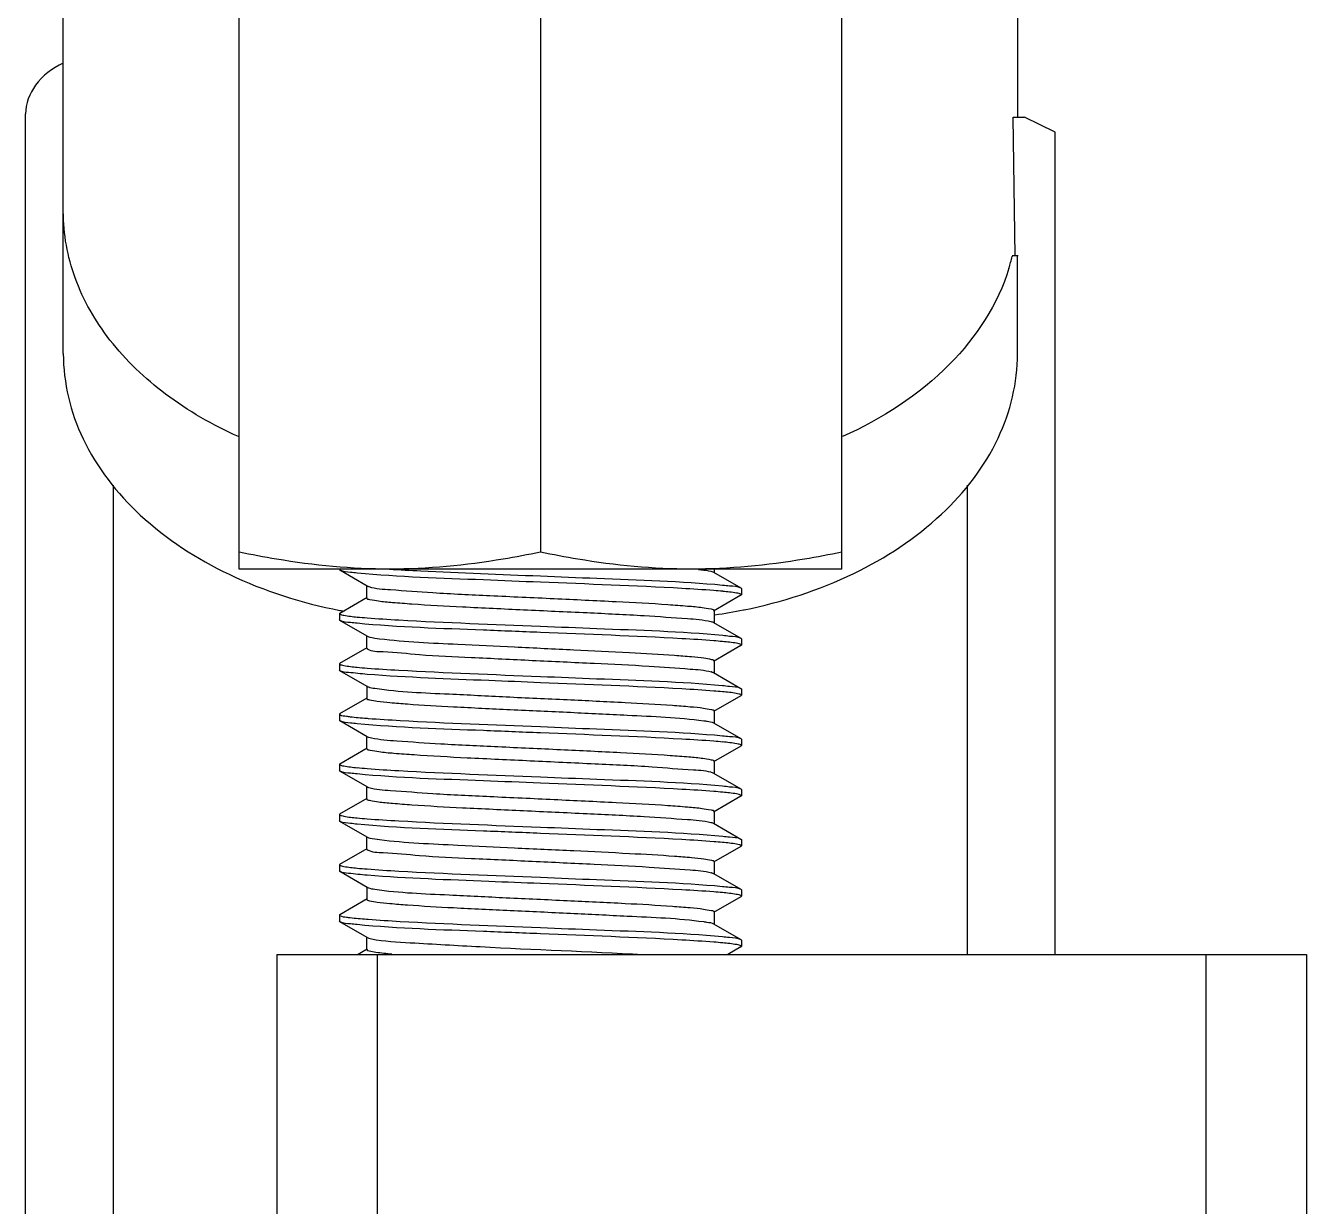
# Model space of a CAD drawing. Extents: x 27938 to 1507990, y 110129 to 923079.
# Drawn here: x 549365 to 549782.1, y 368703.7 to 369088.2 of the extents above; entities that cross this region are included whole.
import ezdxf

# ---------------------------------------------------------------- set-up
doc = ezdxf.new("R2010")
doc.units = 0
doc.header["$LTSCALE"] = 1000
doc.header["$MEASUREMENT"] = 0

msp = doc.modelspace()

# ---------------------------------------------------------------- linework, layer by layer
for p, q in [((549434.54, 368911.26), (549434.54, 369537.93)), ((549630.8, 368911.26), (549630.8, 369537.93)), ((549532.67, 369532.41), (549532.67, 368916.78)), ((549377.3, 369027.66), (549377.3, 369342.85)), ((549688.04, 369258.54), (549688.04, 369058.45)), ((549365.03, 366317.4), (549365.03, 369059.47)), ((549687.26, 369013.21), (549686.57, 369058.35)), ((549686.68, 369058.45), (549690.11, 369058.45)), ((549690.4, 369058.31), (549690.11, 369058.45)), ((549700.31, 369053.54), (549690.25, 369058.38)), ((549690.37, 369058.31), (549690.39, 369058.31)), ((549700.31, 368993.03), (549700.31, 369053.54)), ((549377.3, 368981.4), (549377.3, 369027.66)), ((549630.97, 369013.8), (549630.8, 369013.8)), ((549688.25, 369013.21), (549686.27, 369013.21)), ((549686.32, 369013.19), (549686.29, 369013.04)), ((549688.04, 368981.4), (549688.04, 369013.21)), ((549700.31, 368785.73), (549700.31, 368993.03)), ((549393.65, 366675.45), (549393.65, 368938.58)), ((549671.69, 368785.73), (549671.69, 368938.58)), ((549630.8, 368911.26), (549434.54, 368911.26)), ((549467.4, 368910.87), (549467.25, 368911.05)), ((549476.28, 368905.73), (549467.4, 368910.87)), ((549588.86, 368910.33), (549589.06, 368910.24)), ((549589.06, 368910.24), (549597.94, 368905.1)), ((549589.24, 368911.26), (549589.24, 368910.03)), ((549476.1, 368901.85), (549476.1, 368905.94)), ((549467.4, 368896.92), (549476.28, 368902.06)), ((549597.94, 368902.7), (549589.06, 368897.56)), ((549597.94, 368905.1), (549598.09, 368904.92)), ((549597.94, 368902.7), (549598.09, 368902.88)), ((549598.09, 368904.92), (549598.09, 368902.87)), ((549467.38, 368897.78), (549467.5, 368897.76)), ((549467.5, 368897.76), (549467.72, 368897.72)), ((549467.72, 368897.72), (549467.9, 368897.68)), ((549589.24, 368897.76), (549589.24, 368893.67)), ((549598.79, 368897.95), (549598.96, 368897.98)), ((549467.4, 368896.92), (549467.25, 368896.74)), ((549467.25, 368896.74), (549467.25, 368894.7)), ((549467.4, 368894.52), (549467.25, 368894.7)), ((549476.28, 368889.38), (549467.4, 368894.52)), ((549589.06, 368893.88), (549597.94, 368888.74)), ((549589.29, 368896.33), (549589.5, 368896.36)), ((549476.1, 368885.5), (549476.1, 368889.59)), ((549476.28, 368889.38), (549476.53, 368889.27)), ((549597.94, 368888.74), (549598.09, 368888.56)), ((549467.4, 368880.56), (549476.28, 368885.7)), ((549597.94, 368886.34), (549589.06, 368881.2)), ((549597.94, 368886.34), (549598.09, 368886.52)), ((549598.09, 368888.56), (549598.09, 368886.52)), ((549467.4, 368880.56), (549467.25, 368880.39)), ((549467.25, 368880.39), (549467.25, 368878.34)), ((549589.24, 368881.41), (549589.24, 368877.32)), ((549467.4, 368878.16), (549467.25, 368878.34)), ((549476.28, 368873.02), (549467.4, 368878.16)), ((549589.06, 368877.53), (549597.94, 368872.39)), ((549476.1, 368873.23), (549476.1, 368869.14)), ((549597.94, 368872.39), (549598.09, 368872.21)), ((549598.09, 368872.21), (549598.09, 368870.16)), ((549467.4, 368864.21), (549476.28, 368869.35)), ((549597.94, 368869.98), (549589.06, 368864.85)), ((549597.94, 368869.98), (549598.09, 368870.16)), ((549467.4, 368864.21), (549467.25, 368864.03)), ((549467.25, 368864.03), (549467.25, 368861.99)), ((549589.24, 368865.05), (549589.24, 368860.96)), ((549467.4, 368861.81), (549467.25, 368861.99)), ((549476.28, 368856.67), (549467.4, 368861.81)), ((549589.06, 368861.17), (549597.94, 368856.03)), ((549476.1, 368852.79), (549476.1, 368856.88)), ((549597.94, 368856.03), (549598.09, 368855.85)), ((549598.09, 368855.85), (549598.09, 368853.81)), ((549467.4, 368847.85), (549476.28, 368852.99)), ((549597.94, 368853.63), (549589.06, 368848.49)), ((549597.94, 368853.63), (549598.09, 368853.81)), ((549467.4, 368847.85), (549467.25, 368847.68)), ((549467.25, 368847.68), (549467.25, 368845.63)), ((549589.24, 368848.7), (549589.24, 368844.61)), ((549467.4, 368845.45), (549467.25, 368845.63)), ((549476.28, 368840.31), (549467.4, 368845.45)), ((549588.86, 368844.91), (549589.06, 368844.82)), ((549589.06, 368844.82), (549597.94, 368839.68)), ((549476.1, 368836.43), (549476.1, 368840.52)), ((549597.94, 368839.68), (549598.09, 368839.5)), ((549598.09, 368839.5), (549598.09, 368837.45)), ((549467.4, 368831.5), (549476.28, 368836.64)), ((549597.94, 368837.27), (549589.06, 368832.14)), ((549597.94, 368837.27), (549598.09, 368837.46)), ((549467.4, 368831.5), (549467.25, 368831.32)), ((549467.25, 368831.32), (549467.25, 368829.28)), ((549589.24, 368832.34), (549589.24, 368828.25)), ((549467.4, 368829.1), (549467.25, 368829.28)), ((549476.28, 368823.96), (549467.4, 368829.1)), ((549589.06, 368828.46), (549597.94, 368823.32)), ((549476.1, 368820.08), (549476.1, 368824.17)), ((549476.28, 368823.96), (549476.53, 368823.85)), ((549597.94, 368823.32), (549598.09, 368823.14)), ((549598.09, 368823.14), (549598.09, 368821.1)), ((549467.4, 368815.14), (549476.28, 368820.28)), ((549597.94, 368820.92), (549589.06, 368815.78)), ((549597.94, 368820.92), (549598.09, 368821.1)), ((549467.4, 368815.14), (549467.25, 368814.97)), ((549467.25, 368814.97), (549467.25, 368812.92)), ((549589.24, 368815.99), (549589.24, 368811.9)), ((549467.4, 368812.74), (549467.25, 368812.92)), ((549476.28, 368807.6), (549467.4, 368812.74)), ((549589.06, 368812.11), (549597.94, 368806.97)), ((549476.1, 368807.81), (549476.1, 368803.72)), ((549597.94, 368806.97), (549598.09, 368806.79)), ((549598.09, 368806.79), (549598.09, 368804.74)), ((549467.4, 368798.79), (549476.28, 368803.93)), ((549597.94, 368804.56), (549589.06, 368799.43)), ((549597.94, 368804.56), (549598.09, 368804.74)), ((549467.4, 368798.79), (549467.25, 368798.61)), ((549467.25, 368798.61), (549467.25, 368796.57)), ((549589.24, 368799.63), (549589.24, 368795.54)), ((549467.4, 368796.39), (549467.25, 368796.57)), ((549476.28, 368791.25), (549467.4, 368796.39)), ((549589.06, 368795.75), (549597.94, 368790.61)), ((549476.1, 368787.37), (549476.1, 368791.46)), ((549597.94, 368790.61), (549598.09, 368790.43)), ((549598.09, 368790.43), (549598.09, 368788.39)), ((549446.81, 368785.73), (549782.09, 368785.73)), ((549446.81, 368785.73), (549446.81, 366070.82)), ((549473.1, 368785.73), (549476.28, 368787.57)), ((549479.52, 368785.73), (549479.52, 366070.82)), ((549597.94, 368788.21), (549593.65, 368785.73)), ((549597.94, 368788.21), (549598.09, 368788.39)), ((549749.38, 368785.73), (549749.38, 366070.82)), ((549782.09, 368785.73), (549782.09, 366070.82))]:
    msp.add_line(p, q)
for centre, radius, start, end in [((549623.41, 369028.26), 64.69, 342.8989, 346.3913), ((549571.74, 368799.12), 112.7, 83.6689, 84.2232), ((549574.8, 368720.4), 184.41, 84.6378, 85.5439), ((549498.92, 369059.68), 164.94, 259.1592, 259.4672), ((549566.16, 369061.08), 166.36, 278.0643, 281.3093), ((549489.92, 369071.83), 177, 264.5118, 265.5533), ((549574.64, 368702.15), 186.31, 84.669, 85.543), ((549489.83, 369054.34), 175.86, 264.491, 265.556), ((549586.78, 368871.74), 6.24, 73.8589, 74.9069), ((549574.55, 368684.75), 187.36, 84.6853, 85.5419), ((549495.85, 369112.03), 250.15, 265.4503, 265.5766), ((549574.77, 368671.03), 184.71, 84.6443, 85.543), ((549489.85, 369021.85), 176.08, 264.4922, 265.5586), ((549574.8, 368654.98), 184.41, 84.6378, 85.5439), ((549489.92, 369006.41), 177, 264.5118, 265.5533), ((549574.64, 368636.73), 186.31, 84.669, 85.543), ((549489.83, 368988.92), 175.86, 264.491, 265.556), ((549586.78, 368806.32), 6.24, 73.8589, 74.9069), ((549574.55, 368619.33), 187.36, 84.6853, 85.5419), ((549495.85, 369046.61), 250.15, 265.4503, 265.5766), ((549574.77, 368605.61), 184.71, 84.6443, 85.543)]:
    msp.add_arc(centre, radius, start, end)
for points, knots in [([(549377.22, 369076.03), (549373.78, 369074.33), (549367.77, 369069.95), (549365.03, 369062.76), (549365.03, 369059.47)], [0, 0, 0, 0, 0.538137, 1, 1, 1, 1]), ([(549686.57, 369058.35), (549686.57, 369058.36), (549686.6, 369058.41), (549686.65, 369058.45), (549686.68, 369058.45)], [0, 0, 0, 0, 0.336031, 1, 1, 1, 1]), ([(549434.34, 368954.38), (549425.98, 368958.12), (549410.58, 368966.93), (549392.02, 368984.56), (549380.09, 369005.19), (549377.3, 369020.35), (549377.3, 369027.66)], [0, 0, 0, 0, 0.28083, 0.538855, 0.77586, 1, 1, 1, 1]), ([(549685.24, 369009.23), (549681.64, 368997.52), (549666.53, 368974.54), (549643.81, 368960.12), (549631, 368954.38)], [0, 0, 0, 0, 0.466075, 1, 1, 1, 1]), ([(549377.3, 368981.4), (549377.3, 368971.91), (549382.19, 368951.86), (549402.1, 368926.62), (549431.57, 368907.59), (549454.96, 368900.2), (549467.38, 368897.78)], [0, 0, 0, 0, 0.215322, 0.450095, 0.712861, 1, 1, 1, 1]), ([(549598.96, 368897.98), (549611.27, 368900.46), (549634.43, 368907.92), (549663.57, 368926.94), (549683.22, 368952.07), (549688.04, 368971.98), (549688.04, 368981.4)], [0, 0, 0, 0, 0.287034, 0.549657, 0.784456, 1, 1, 1, 1]), ([(549483.61, 368911.26), (549471.26, 368911.26), (549454.76, 368912.84), (549438.58, 368915.93), (549434.54, 368916.78)], [0, 0, 0, 0, 0.749211, 1, 1, 1, 1]), ([(549532.67, 368916.78), (549528.63, 368915.93), (549512.45, 368912.84), (549495.95, 368911.26), (549483.61, 368911.26)], [0, 0, 0, 0, 0.250789, 1, 1, 1, 1]), ([(549581.74, 368911.26), (549569.39, 368911.26), (549552.89, 368912.84), (549536.71, 368915.93), (549532.67, 368916.78)], [0, 0, 0, 0, 0.749211, 1, 1, 1, 1]), ([(549630.8, 368916.78), (549626.76, 368915.93), (549610.58, 368912.84), (549594.08, 368911.26), (549581.74, 368911.26)], [0, 0, 0, 0, 0.250789, 1, 1, 1, 1]), ([(549472.99, 368909.95), (549472.28, 368910.02), (549470.44, 368910.28), (549468.42, 368910.28), (549467.41, 368910.87)], [0, 0, 0, 0, 0.378132, 1, 1, 1, 1]), ([(549532.67, 368906.96), (549526.49, 368907.21), (549506.6, 368908.06), (549486.67, 368908.62), (549472.99, 368909.95)], [0, 0, 0, 0, 0.310323, 1, 1, 1, 1]), ([(549483.47, 368911.22), (549486.87, 368911.02), (549503.27, 368910.15), (549519.67, 368909.52), (549532.67, 368909.01)], [0, 0, 0, 0, 0.207728, 1, 1, 1, 1]), ([(549584.17, 368911.14), (549584.72, 368911.08), (549586.29, 368910.87), (549587.9, 368910.71), (549588.86, 368910.33)], [0, 0, 0, 0, 0.350941, 1, 1, 1, 1]), ([(549476.28, 368905.73), (549476.35, 368905.69), (549476.52, 368905.62), (549476.69, 368905.56), (549476.79, 368905.53)], [0, 0, 0, 0, 0.429478, 1, 1, 1, 1]), ([(549476.79, 368905.53), (549479.07, 368904.86), (549486.12, 368904.45), (549499.21, 368903.4), (549516.99, 368902.59), (549536.9, 368901.66), (549556.19, 368900.75), (549570.8, 368899.99), (549579.97, 368899.27), (549584.96, 368898.88), (549587.31, 368898.35), (549589.24, 368898.13), (549589.24, 368897.76)], [0, 0, 0, 0, 0.063162, 0.185571, 0.350627, 0.535705, 0.715395, 0.865028, 0.921933, 0.964141, 0.990304, 1, 1, 1, 1]), ([(549532.67, 368909.01), (549538.78, 368908.76), (549558.57, 368907.92), (549578.39, 368907.34), (549592.01, 368906.05)], [0, 0, 0, 0, 0.308852, 1, 1, 1, 1]), ([(549589.13, 368904.25), (549585.66, 368904.53), (549566.85, 368905.66), (549548.02, 368906.35), (549532.67, 368906.96)], [0, 0, 0, 0, 0.18453, 1, 1, 1, 1]), ([(549592.01, 368906.05), (549592.77, 368905.98), (549594.72, 368905.7), (549596.86, 368905.72), (549597.93, 368905.1)], [0, 0, 0, 0, 0.37931, 1, 1, 1, 1]), ([(549476.1, 368901.85), (549476.1, 368901.5), (549477.98, 368901.27), (549480.28, 368900.75), (549485.15, 368900.36), (549494.11, 368899.65), (549508.45, 368898.9), (549527.43, 368898), (549547.16, 368897.09), (549564.96, 368896.26), (549578.38, 368895.29), (549585.68, 368894.78), (549588.18, 368894.18)], [0, 0, 0, 0, 0.00951, 0.035123, 0.076469, 0.132247, 0.279239, 0.456494, 0.640275, 0.805971, 0.931424, 1, 1, 1, 1]), ([(549597.35, 368903.27), (549597.07, 368903.34), (549595.31, 368903.69), (549593.52, 368903.86), (549592.03, 368904)], [0, 0, 0, 0, 0.163145, 1, 1, 1, 1]), ([(549598.09, 368902.88), (549598.09, 368902.97), (549597.79, 368903.15), (549597.54, 368903.22), (549597.35, 368903.27)], [0, 0, 0, 0, 0.315061, 1, 1, 1, 1]), ([(549467.25, 368896.74), (549467.25, 368896.66), (549467.5, 368896.49), (549467.72, 368896.43), (549467.88, 368896.38)], [0, 0, 0, 0, 0.322005, 1, 1, 1, 1]), ([(549472.94, 368893.6), (549472.24, 368893.67), (549470.41, 368893.93), (549468.41, 368893.93), (549467.41, 368894.52)], [0, 0, 0, 0, 0.377931, 1, 1, 1, 1]), ([(549467.88, 368896.38), (549468.14, 368896.3), (549469.83, 368895.95), (549471.55, 368895.78), (549472.99, 368895.64)], [0, 0, 0, 0, 0.159397, 1, 1, 1, 1]), ([(549532.67, 368890.61), (549526.48, 368890.85), (549506.57, 368891.71), (549486.62, 368892.27), (549472.94, 368893.6)], [0, 0, 0, 0, 0.310595, 1, 1, 1, 1]), ([(549476.2, 368895.36), (549479.66, 368895.09), (549498.48, 368893.95), (549517.31, 368893.26), (549532.67, 368892.65)], [0, 0, 0, 0, 0.184455, 1, 1, 1, 1]), ([(549588.18, 368894.18), (549588.36, 368894.14), (549588.66, 368894.06), (549588.95, 368893.94), (549589.06, 368893.88)], [0, 0, 0, 0, 0.59312, 1, 1, 1, 1]), ([(549476.53, 368889.27), (549476.72, 368889.19), (549477.96, 368888.86), (549479.23, 368888.71), (549480.3, 368888.58)], [0, 0, 0, 0, 0.158312, 1, 1, 1, 1]), ([(549532.67, 368892.65), (549538.79, 368892.41), (549558.58, 368891.56), (549578.4, 368890.98), (549592.03, 368889.69)], [0, 0, 0, 0, 0.308927, 1, 1, 1, 1]), ([(549589.12, 368887.9), (549585.65, 368888.17), (549566.85, 368889.31), (549548.02, 368890), (549532.67, 368890.61)], [0, 0, 0, 0, 0.184554, 1, 1, 1, 1]), ([(549592.03, 368889.69), (549592.78, 368889.62), (549594.73, 368889.35), (549596.86, 368889.36), (549597.93, 368888.74)], [0, 0, 0, 0, 0.379296, 1, 1, 1, 1]), ([(549476.1, 368885.5), (549476.1, 368885.46), (549476.15, 368885.37), (549476.23, 368885.32), (549476.27, 368885.29)], [0, 0, 0, 0, 0.402304, 1, 1, 1, 1]), ([(549476.27, 368885.29), (549477.79, 368884.4), (549483.84, 368884.44), (549494.88, 368883.07), (549511.2, 368882.47), (549530.12, 368881.51), (549549.42, 368880.63), (549566.57, 368879.82), (549579.28, 368878.84), (549586.13, 368878.38), (549588.41, 368877.77)], [0, 0, 0, 0, 0.046973, 0.152409, 0.303029, 0.479455, 0.658932, 0.818305, 0.937036, 1, 1, 1, 1]), ([(549480.3, 368888.58), (549488.77, 368887.55), (549503.44, 368886.93), (549524.53, 368885.85), (549543.16, 368885.03), (549560.5, 368884.17), (549573.36, 368883.46), (549581.31, 368882.8), (549585.58, 368882.43), (549587.62, 368881.97), (549589.24, 368881.72), (549589.24, 368881.41)], [0, 0, 0, 0, 0.234088, 0.402448, 0.579889, 0.745639, 0.880314, 0.930897, 0.968237, 0.991317, 1, 1, 1, 1]), ([(549597.41, 368886.89), (549597.13, 368886.97), (549595.32, 368887.34), (549593.49, 368887.51), (549591.95, 368887.66)], [0, 0, 0, 0, 0.159617, 1, 1, 1, 1]), ([(549598.09, 368886.52), (549598.09, 368886.6), (549597.82, 368886.78), (549597.59, 368886.85), (549597.41, 368886.89)], [0, 0, 0, 0, 0.317967, 1, 1, 1, 1]), ([(549467.25, 368880.39), (549467.25, 368880.31), (549467.48, 368880.14), (549467.69, 368880.08), (549467.84, 368880.04)], [0, 0, 0, 0, 0.324871, 1, 1, 1, 1]), ([(549476.29, 368876.96), (549474.25, 368877.12), (549471.35, 368877.52), (549468.23, 368877.69), (549467.41, 368878.16)], [0, 0, 0, 0, 0.683734, 1, 1, 1, 1]), ([(549467.84, 368880.04), (549468.1, 368879.96), (549469.78, 368879.6), (549471.5, 368879.43), (549472.94, 368879.29)], [0, 0, 0, 0, 0.157623, 1, 1, 1, 1]), ([(549476.2, 368879.01), (549479.66, 368878.74), (549498.48, 368877.6), (549517.31, 368876.91), (549532.67, 368876.3)], [0, 0, 0, 0, 0.184436, 1, 1, 1, 1]), ([(549532.67, 368874.25), (549527.07, 368874.48), (549508.27, 368875.25), (549489.46, 368875.92), (549476.29, 368876.96)], [0, 0, 0, 0, 0.297863, 1, 1, 1, 1]), ([(549532.67, 368876.3), (549538.77, 368876.05), (549558.53, 368875.21), (549578.33, 368874.63), (549591.95, 368873.35)], [0, 0, 0, 0, 0.308576, 1, 1, 1, 1]), ([(549588.52, 368877.73), (549588.62, 368877.7), (549588.81, 368877.65), (549588.99, 368877.57), (549589.06, 368877.53)], [0, 0, 0, 0, 0.572041, 1, 1, 1, 1]), ([(549476.28, 368873.02), (549476.39, 368872.96), (549477.21, 368872.66), (549478.07, 368872.53), (549478.8, 368872.42)], [0, 0, 0, 0, 0.147905, 1, 1, 1, 1]), ([(549478.8, 368872.42), (549486.79, 368871.22), (549501.09, 368870.74), (549521.95, 368869.6), (549541.06, 368868.77), (549559.07, 368867.89), (549572.52, 368867.16), (549580.87, 368866.49), (549585.38, 368866.11), (549587.51, 368865.62), (549589.24, 368865.39), (549589.24, 368865.05)], [0, 0, 0, 0, 0.218787, 0.386207, 0.566108, 0.736243, 0.875583, 0.928118, 0.966979, 0.991, 1, 1, 1, 1]), ([(549589.11, 368871.54), (549585.65, 368871.82), (549566.84, 368872.95), (549548.02, 368873.64), (549532.67, 368874.25)], [0, 0, 0, 0, 0.184575, 1, 1, 1, 1]), ([(549591.95, 368873.35), (549592.71, 368873.27), (549594.69, 368873), (549596.85, 368873.02), (549597.93, 368872.39)], [0, 0, 0, 0, 0.37952, 1, 1, 1, 1]), ([(549476.1, 368869.14), (549476.1, 368868.82), (549477.78, 368868.58), (549479.86, 368868.11), (549484.25, 368867.73), (549492.39, 368867.06), (549505.55, 368866.34), (549523.23, 368865.47), (549542.1, 368864.65), (549563.09, 368863.54), (549577.59, 368862.98), (549585.83, 368861.87)], [0, 0, 0, 0, 0.00884, 0.032379, 0.070466, 0.122006, 0.258971, 0.426878, 0.605536, 0.773444, 1, 1, 1, 1]), ([(549597.33, 368870.56), (549597.04, 368870.64), (549595.25, 368870.99), (549593.43, 368871.16), (549591.91, 368871.3)], [0, 0, 0, 0, 0.163234, 1, 1, 1, 1]), ([(549598.09, 368870.16), (549598.09, 368870.26), (549597.78, 368870.45), (549597.53, 368870.51), (549597.33, 368870.56)], [0, 0, 0, 0, 0.313847, 1, 1, 1, 1]), ([(549467.25, 368864.03), (549467.25, 368863.96), (549468, 368863.41), (549468.77, 368863.46), (549469.47, 368863.35)], [0, 0, 0, 0, 0.093121, 1, 1, 1, 1]), ([(549472.94, 368860.89), (549472.24, 368860.96), (549470.41, 368861.22), (549468.41, 368861.22), (549467.41, 368861.81)], [0, 0, 0, 0, 0.377935, 1, 1, 1, 1]), ([(549469.47, 368863.35), (549469.89, 368863.29), (549472.06, 368863), (549474.24, 368862.81), (549476.01, 368862.67)], [0, 0, 0, 0, 0.190828, 1, 1, 1, 1]), ([(549532.67, 368857.9), (549526.48, 368858.14), (549506.57, 368859), (549486.62, 368859.56), (549472.94, 368860.89)], [0, 0, 0, 0, 0.310578, 1, 1, 1, 1]), ([(549476.56, 368862.63), (549480.03, 368862.36), (549498.72, 368861.23), (549517.44, 368860.55), (549532.67, 368859.94)], [0, 0, 0, 0, 0.18595, 1, 1, 1, 1]), ([(549532.67, 368859.94), (549538.76, 368859.7), (549558.51, 368858.86), (549578.29, 368858.27), (549591.91, 368856.99)], [0, 0, 0, 0, 0.308379, 1, 1, 1, 1]), ([(549585.83, 368861.87), (549586.22, 368861.82), (549587.3, 368861.64), (549588.45, 368861.52), (549589.06, 368861.17)], [0, 0, 0, 0, 0.360643, 1, 1, 1, 1]), ([(549476.28, 368856.67), (549476.44, 368856.58), (549476.89, 368856.43), (549477.35, 368856.33), (549477.63, 368856.27)], [0, 0, 0, 0, 0.388593, 1, 1, 1, 1]), ([(549477.63, 368856.27), (549480.34, 368855.73), (549487.9, 368855.16), (549501.63, 368854.24), (549519.43, 368853.4), (549538.96, 368852.5), (549557.62, 368851.61), (549571.66, 368850.87), (549580.42, 368850.17), (549585.17, 368849.78), (549587.41, 368849.28), (549589.24, 368849.05), (549589.24, 368848.7)], [0, 0, 0, 0, 0.074051, 0.202548, 0.368862, 0.551322, 0.726125, 0.870472, 0.925123, 0.96561, 0.990669, 1, 1, 1, 1]), ([(549589.13, 368855.19), (549585.66, 368855.46), (549566.85, 368856.6), (549548.02, 368857.29), (549532.67, 368857.9)], [0, 0, 0, 0, 0.184524, 1, 1, 1, 1]), ([(549591.91, 368856.99), (549592.68, 368856.92), (549594.67, 368856.64), (549596.84, 368856.67), (549597.93, 368856.03)], [0, 0, 0, 0, 0.379704, 1, 1, 1, 1]), ([(549476.1, 368852.79), (549476.11, 368852.41), (549478.08, 368852.2), (549480.5, 368851.65), (549485.62, 368851.26), (549495, 368850.53), (549509.92, 368849.76), (549529.53, 368848.85), (549549.61, 368847.88), (549567.37, 368847.14), (549580.05, 368845.93), (549586.85, 368845.71), (549588.86, 368844.91)], [0, 0, 0, 0, 0.009911, 0.036684, 0.079861, 0.138026, 0.290611, 0.473012, 0.659513, 0.823824, 0.942824, 1, 1, 1, 1]), ([(549597.43, 368854.18), (549597.15, 368854.26), (549595.36, 368854.62), (549593.54, 368854.8), (549592.01, 368854.94)], [0, 0, 0, 0, 0.159226, 1, 1, 1, 1]), ([(549598.09, 368853.81), (549598.09, 368853.89), (549597.83, 368854.07), (549597.6, 368854.13), (549597.43, 368854.18)], [0, 0, 0, 0, 0.318631, 1, 1, 1, 1]), ([(549467.25, 368847.68), (549467.25, 368847.6), (549467.49, 368847.42), (549467.71, 368847.36), (549467.87, 368847.32)], [0, 0, 0, 0, 0.322656, 1, 1, 1, 1]), ([(549467.87, 368847.32), (549468.13, 368847.24), (549469.81, 368846.89), (549471.51, 368846.72), (549472.94, 368846.58)], [0, 0, 0, 0, 0.159145, 1, 1, 1, 1]), ([(549472.99, 368844.53), (549472.28, 368844.6), (549470.44, 368844.86), (549468.42, 368844.86), (549467.41, 368845.45)], [0, 0, 0, 0, 0.378132, 1, 1, 1, 1]), ([(549532.67, 368841.54), (549526.49, 368841.79), (549506.6, 368842.64), (549486.67, 368843.2), (549472.99, 368844.53)], [0, 0, 0, 0, 0.310323, 1, 1, 1, 1]), ([(549476.21, 368846.3), (549479.67, 368846.02), (549498.48, 368844.89), (549517.32, 368844.2), (549532.67, 368843.59)], [0, 0, 0, 0, 0.184477, 1, 1, 1, 1]), ([(549532.67, 368843.59), (549538.78, 368843.34), (549558.57, 368842.5), (549578.39, 368841.92), (549592.01, 368840.63)], [0, 0, 0, 0, 0.308852, 1, 1, 1, 1]), ([(549476.28, 368840.31), (549476.35, 368840.27), (549476.52, 368840.2), (549476.69, 368840.14), (549476.79, 368840.11)], [0, 0, 0, 0, 0.429478, 1, 1, 1, 1]), ([(549476.79, 368840.11), (549479.07, 368839.44), (549486.12, 368839.03), (549499.21, 368837.98), (549516.99, 368837.17), (549536.9, 368836.24), (549556.19, 368835.33), (549570.8, 368834.57), (549579.97, 368833.85), (549584.96, 368833.46), (549587.31, 368832.93), (549589.24, 368832.71), (549589.24, 368832.34)], [0, 0, 0, 0, 0.063162, 0.185571, 0.350627, 0.535705, 0.715395, 0.865028, 0.921933, 0.964141, 0.990304, 1, 1, 1, 1]), ([(549589.13, 368838.83), (549585.66, 368839.11), (549566.85, 368840.24), (549548.02, 368840.93), (549532.67, 368841.54)], [0, 0, 0, 0, 0.18453, 1, 1, 1, 1]), ([(549592.01, 368840.63), (549592.77, 368840.56), (549594.72, 368840.28), (549596.86, 368840.3), (549597.93, 368839.68)], [0, 0, 0, 0, 0.37931, 1, 1, 1, 1]), ([(549597.35, 368837.85), (549597.07, 368837.92), (549595.31, 368838.27), (549593.52, 368838.44), (549592.03, 368838.58)], [0, 0, 0, 0, 0.163145, 1, 1, 1, 1]), ([(549476.1, 368836.43), (549476.1, 368836.08), (549477.98, 368835.85), (549480.28, 368835.33), (549485.15, 368834.94), (549494.11, 368834.23), (549508.45, 368833.48), (549527.43, 368832.58), (549547.16, 368831.67), (549564.96, 368830.84), (549578.38, 368829.87), (549585.68, 368829.36), (549588.18, 368828.76)], [0, 0, 0, 0, 0.00951, 0.035123, 0.076469, 0.132247, 0.279239, 0.456494, 0.640275, 0.805971, 0.931424, 1, 1, 1, 1]), ([(549598.09, 368837.46), (549598.09, 368837.55), (549597.79, 368837.73), (549597.54, 368837.8), (549597.35, 368837.85)], [0, 0, 0, 0, 0.315061, 1, 1, 1, 1]), ([(549467.25, 368831.32), (549467.25, 368831.24), (549467.5, 368831.07), (549467.72, 368831.01), (549467.88, 368830.96)], [0, 0, 0, 0, 0.322005, 1, 1, 1, 1]), ([(549467.88, 368830.96), (549468.14, 368830.88), (549469.83, 368830.53), (549471.55, 368830.36), (549472.99, 368830.22)], [0, 0, 0, 0, 0.159397, 1, 1, 1, 1]), ([(549472.94, 368828.18), (549472.24, 368828.25), (549470.41, 368828.51), (549468.41, 368828.51), (549467.41, 368829.1)], [0, 0, 0, 0, 0.377931, 1, 1, 1, 1]), ([(549532.67, 368825.19), (549526.48, 368825.43), (549506.57, 368826.29), (549486.62, 368826.85), (549472.94, 368828.18)], [0, 0, 0, 0, 0.310595, 1, 1, 1, 1]), ([(549476.2, 368829.94), (549479.66, 368829.67), (549498.48, 368828.53), (549517.31, 368827.84), (549532.67, 368827.23)], [0, 0, 0, 0, 0.184455, 1, 1, 1, 1]), ([(549532.67, 368827.23), (549538.79, 368826.99), (549558.58, 368826.14), (549578.4, 368825.56), (549592.03, 368824.27)], [0, 0, 0, 0, 0.308927, 1, 1, 1, 1]), ([(549588.18, 368828.76), (549588.36, 368828.72), (549588.66, 368828.64), (549588.95, 368828.52), (549589.06, 368828.46)], [0, 0, 0, 0, 0.59312, 1, 1, 1, 1]), ([(549476.53, 368823.85), (549476.72, 368823.77), (549477.96, 368823.44), (549479.23, 368823.29), (549480.3, 368823.16)], [0, 0, 0, 0, 0.158312, 1, 1, 1, 1]), ([(549480.3, 368823.16), (549488.77, 368822.13), (549503.44, 368821.51), (549524.53, 368820.43), (549543.16, 368819.61), (549560.5, 368818.75), (549573.36, 368818.04), (549581.31, 368817.38), (549585.58, 368817.01), (549587.62, 368816.55), (549589.24, 368816.3), (549589.24, 368815.99)], [0, 0, 0, 0, 0.234088, 0.402448, 0.579889, 0.745639, 0.880314, 0.930897, 0.968237, 0.991317, 1, 1, 1, 1]), ([(549589.12, 368822.48), (549585.65, 368822.75), (549566.85, 368823.89), (549548.02, 368824.58), (549532.67, 368825.19)], [0, 0, 0, 0, 0.184554, 1, 1, 1, 1]), ([(549597.41, 368821.47), (549597.13, 368821.55), (549595.32, 368821.92), (549593.49, 368822.09), (549591.95, 368822.24)], [0, 0, 0, 0, 0.159617, 1, 1, 1, 1]), ([(549592.03, 368824.27), (549592.78, 368824.2), (549594.73, 368823.93), (549596.86, 368823.94), (549597.93, 368823.32)], [0, 0, 0, 0, 0.379296, 1, 1, 1, 1]), ([(549476.1, 368820.08), (549476.1, 368820.04), (549476.15, 368819.95), (549476.23, 368819.9), (549476.27, 368819.87)], [0, 0, 0, 0, 0.402304, 1, 1, 1, 1]), ([(549476.27, 368819.87), (549477.79, 368818.98), (549483.84, 368819.02), (549494.88, 368817.65), (549511.2, 368817.05), (549530.12, 368816.09), (549549.42, 368815.21), (549566.57, 368814.4), (549579.28, 368813.42), (549586.13, 368812.96), (549588.41, 368812.35)], [0, 0, 0, 0, 0.046973, 0.152409, 0.303029, 0.479455, 0.658932, 0.818305, 0.937036, 1, 1, 1, 1]), ([(549598.09, 368821.1), (549598.09, 368821.18), (549597.82, 368821.36), (549597.59, 368821.43), (549597.41, 368821.47)], [0, 0, 0, 0, 0.317967, 1, 1, 1, 1]), ([(549467.25, 368814.97), (549467.25, 368814.89), (549467.48, 368814.72), (549467.69, 368814.66), (549467.84, 368814.62)], [0, 0, 0, 0, 0.324871, 1, 1, 1, 1]), ([(549467.84, 368814.62), (549468.1, 368814.54), (549469.78, 368814.18), (549471.5, 368814.01), (549472.94, 368813.87)], [0, 0, 0, 0, 0.157623, 1, 1, 1, 1]), ([(549476.2, 368813.59), (549479.66, 368813.32), (549498.48, 368812.18), (549517.31, 368811.49), (549532.67, 368810.88)], [0, 0, 0, 0, 0.184436, 1, 1, 1, 1]), ([(549476.29, 368811.54), (549474.25, 368811.7), (549471.35, 368812.1), (549468.23, 368812.27), (549467.41, 368812.74)], [0, 0, 0, 0, 0.683734, 1, 1, 1, 1]), ([(549532.67, 368808.83), (549527.07, 368809.06), (549508.27, 368809.83), (549489.46, 368810.5), (549476.29, 368811.54)], [0, 0, 0, 0, 0.297863, 1, 1, 1, 1]), ([(549532.67, 368810.88), (549538.77, 368810.63), (549558.53, 368809.79), (549578.33, 368809.21), (549591.95, 368807.93)], [0, 0, 0, 0, 0.308576, 1, 1, 1, 1]), ([(549588.52, 368812.31), (549588.62, 368812.28), (549588.81, 368812.22), (549588.99, 368812.15), (549589.06, 368812.11)], [0, 0, 0, 0, 0.572041, 1, 1, 1, 1]), ([(549476.28, 368807.6), (549476.39, 368807.54), (549477.21, 368807.23), (549478.07, 368807.11), (549478.8, 368807)], [0, 0, 0, 0, 0.147905, 1, 1, 1, 1]), ([(549478.8, 368807), (549486.79, 368805.8), (549501.09, 368805.32), (549521.95, 368804.18), (549541.06, 368803.35), (549559.07, 368802.47), (549572.52, 368801.74), (549580.87, 368801.07), (549585.38, 368800.68), (549587.51, 368800.2), (549589.24, 368799.97), (549589.24, 368799.63)], [0, 0, 0, 0, 0.218787, 0.386207, 0.566108, 0.736243, 0.875583, 0.928118, 0.966979, 0.991, 1, 1, 1, 1]), ([(549589.11, 368806.12), (549585.65, 368806.4), (549566.84, 368807.53), (549548.02, 368808.22), (549532.67, 368808.83)], [0, 0, 0, 0, 0.184575, 1, 1, 1, 1]), ([(549597.33, 368805.14), (549597.04, 368805.22), (549595.25, 368805.57), (549593.43, 368805.74), (549591.91, 368805.88)], [0, 0, 0, 0, 0.163234, 1, 1, 1, 1]), ([(549591.95, 368807.93), (549592.71, 368807.85), (549594.69, 368807.58), (549596.85, 368807.6), (549597.93, 368806.97)], [0, 0, 0, 0, 0.37952, 1, 1, 1, 1]), ([(549476.1, 368803.72), (549476.1, 368803.4), (549477.78, 368803.16), (549479.86, 368802.69), (549484.25, 368802.31), (549492.39, 368801.64), (549505.55, 368800.92), (549523.23, 368800.05), (549542.1, 368799.23), (549563.09, 368798.12), (549577.59, 368797.56), (549585.83, 368796.45)], [0, 0, 0, 0, 0.00884, 0.032379, 0.070466, 0.122006, 0.258971, 0.426878, 0.605536, 0.773444, 1, 1, 1, 1]), ([(549598.09, 368804.74), (549598.09, 368804.84), (549597.78, 368805.03), (549597.53, 368805.09), (549597.33, 368805.14)], [0, 0, 0, 0, 0.313847, 1, 1, 1, 1]), ([(549467.25, 368798.61), (549467.25, 368798.54), (549468, 368797.99), (549468.77, 368798.04), (549469.47, 368797.93)], [0, 0, 0, 0, 0.093121, 1, 1, 1, 1]), ([(549469.47, 368797.93), (549469.89, 368797.87), (549472.06, 368797.58), (549474.24, 368797.39), (549476.01, 368797.25)], [0, 0, 0, 0, 0.190828, 1, 1, 1, 1]), ([(549476.56, 368797.2), (549480.03, 368796.94), (549498.72, 368795.81), (549517.44, 368795.13), (549532.67, 368794.52)], [0, 0, 0, 0, 0.18595, 1, 1, 1, 1]), ([(549472.94, 368795.47), (549472.24, 368795.54), (549470.41, 368795.8), (549468.41, 368795.8), (549467.41, 368796.39)], [0, 0, 0, 0, 0.377935, 1, 1, 1, 1]), ([(549532.67, 368792.48), (549526.48, 368792.72), (549506.57, 368793.58), (549486.62, 368794.14), (549472.94, 368795.47)], [0, 0, 0, 0, 0.310578, 1, 1, 1, 1]), ([(549532.67, 368794.52), (549538.76, 368794.28), (549558.51, 368793.44), (549578.29, 368792.85), (549591.91, 368791.57)], [0, 0, 0, 0, 0.308379, 1, 1, 1, 1]), ([(549585.83, 368796.45), (549586.22, 368796.4), (549587.3, 368796.22), (549588.45, 368796.1), (549589.06, 368795.75)], [0, 0, 0, 0, 0.360643, 1, 1, 1, 1]), ([(549476.28, 368791.25), (549476.44, 368791.16), (549476.89, 368791.01), (549477.35, 368790.91), (549477.63, 368790.85)], [0, 0, 0, 0, 0.388593, 1, 1, 1, 1]), ([(549477.63, 368790.85), (549481.79, 368790.02), (549493.66, 368789.42), (549523.04, 368787.62), (549548.28, 368786.73), (549565.9, 368785.73)], [0, 0, 0, 0, 0.144037, 0.40116, 1, 1, 1, 1]), ([(549589.13, 368789.77), (549585.66, 368790.04), (549566.85, 368791.18), (549548.02, 368791.87), (549532.67, 368792.48)], [0, 0, 0, 0, 0.184524, 1, 1, 1, 1]), ([(549591.91, 368791.57), (549592.68, 368791.5), (549594.67, 368791.22), (549596.84, 368791.25), (549597.93, 368790.61)], [0, 0, 0, 0, 0.379704, 1, 1, 1, 1]), ([(549597.43, 368788.76), (549597.15, 368788.84), (549595.36, 368789.2), (549593.54, 368789.38), (549592.01, 368789.52)], [0, 0, 0, 0, 0.159226, 1, 1, 1, 1]), ([(549598.09, 368788.39), (549598.09, 368788.47), (549597.83, 368788.65), (549597.6, 368788.71), (549597.43, 368788.76)], [0, 0, 0, 0, 0.318631, 1, 1, 1, 1]), ([(549476.1, 368787.37), (549476.1, 368787.08), (549477.55, 368786.82), (549478.33, 368786.63), (549479.07, 368786.52)], [0, 0, 0, 0, 0.275183, 1, 1, 1, 1])]:
    msp.add_open_spline(points, degree=3, knots=knots)
msp.add_open_spline([(549479.07, 368786.52), (549480.79, 368786.27), (549482.51, 368786.11), (549484.24, 368785.95)], degree=3)

doc.saveas('drawing.dxf')
